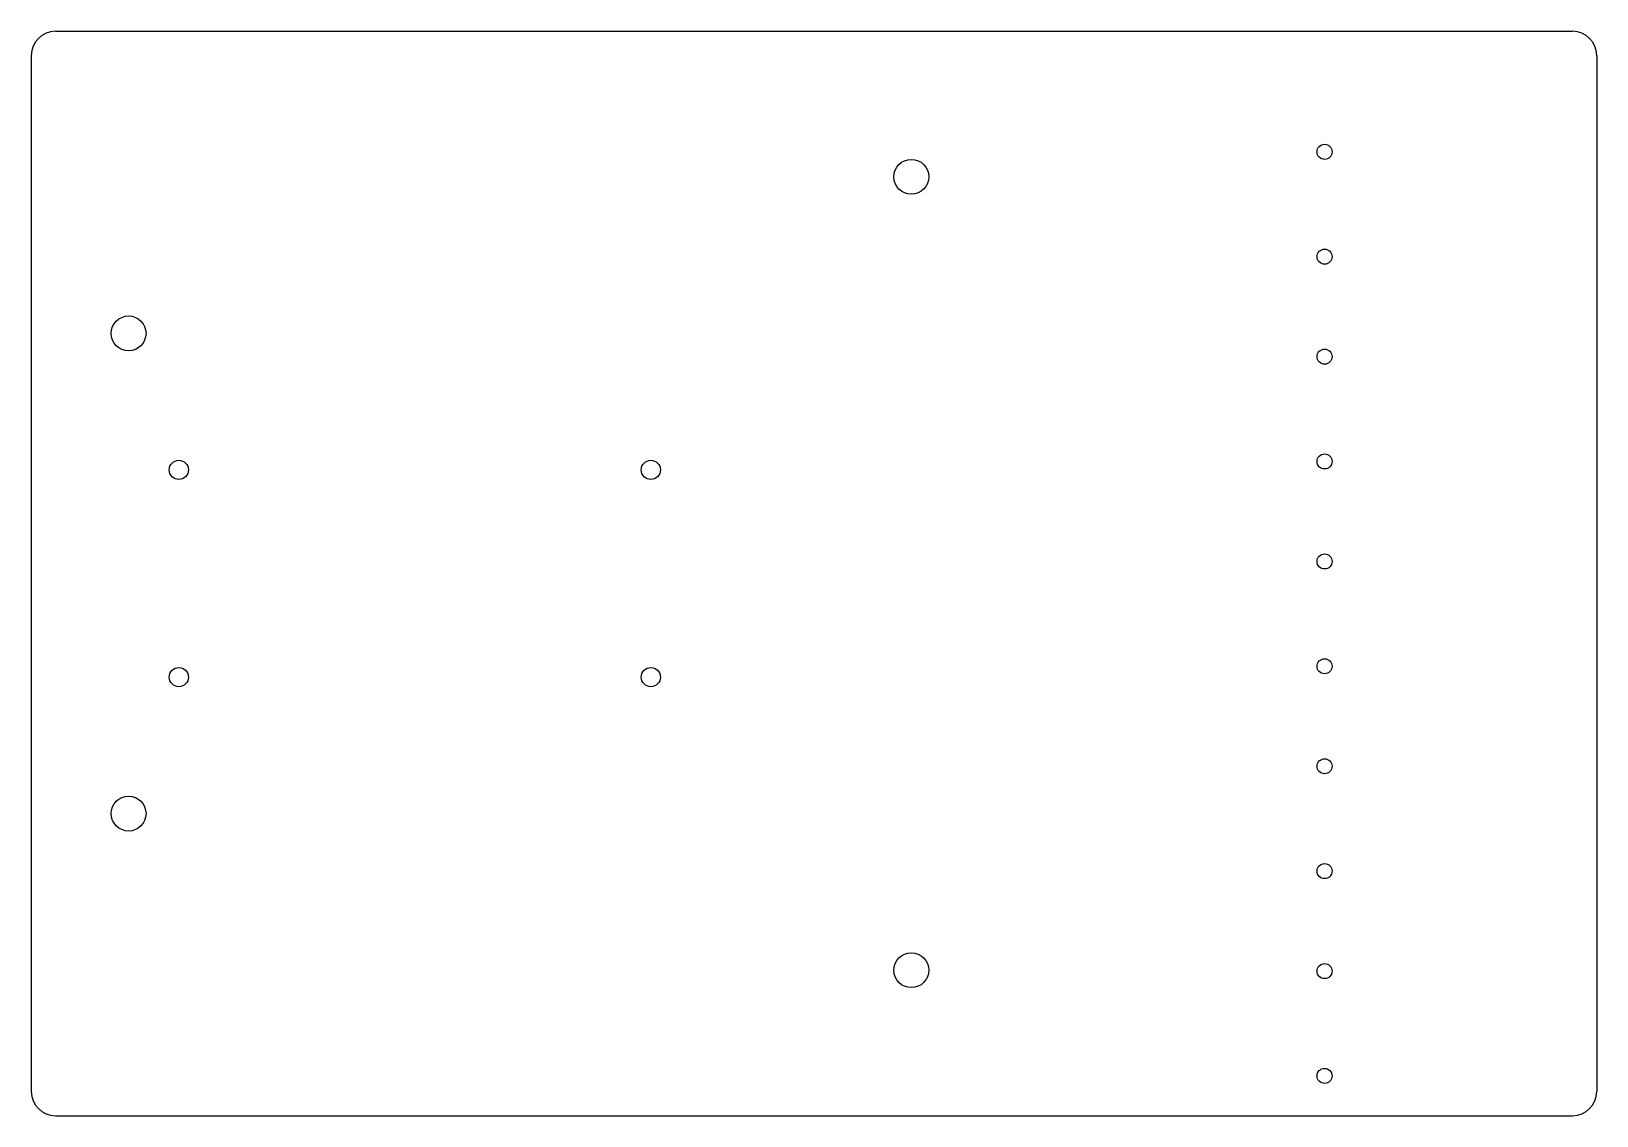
# Model space of a CAD drawing. Header units: millimetres. Extents: x -65 to 65, y -45 to 45.
import ezdxf

# ---------------------------------------------------------------- set-up
doc = ezdxf.new("R2010")
doc.units = ezdxf.units.MM

msp = doc.modelspace()

# ---------------------------------------------------------------- linework, layer by layer
at = {"color": 7, "linetype": 'Continuous', "lineweight": 25}
for p, q in [((-63, 45), (63, 45)), ((-65, 43), (-65, -43)), ((65, 43), (65, -43)), ((-63, -45), (63, -45))]:
    msp.add_line(p, q, dxfattribs=at)
for centre, radius in [((42.4, 35), 0.625), ((8.08, 32.925), 1.45), ((42.4, 26.3), 0.625), ((-56.925, 19.925), 1.45), ((42.4, 18), 0.625), ((-52.75, 8.6), 0.8), ((-13.55, 8.6), 0.8), ((42.4, 9.3), 0.625), ((42.4, 1), 0.625), ((-52.75, -8.6), 0.8), ((-13.55, -8.6), 0.8), ((42.4, -7.7), 0.625), ((42.4, -16), 0.625), ((-56.925, -19.925), 1.45), ((42.4, -24.7), 0.625), ((8.08, -32.925), 1.45), ((42.4, -33), 0.625), ((42.4, -41.7), 0.625)]:
    msp.add_circle(centre, radius, dxfattribs=at)
for centre, start, end in [((-63, 43), 90, 180), ((63, 43), 0, 90), ((-63, -43), 180, 270), ((63, -43), 270, 0)]:
    msp.add_arc(centre, 2, start, end, dxfattribs=at)

doc.saveas('drawing.dxf')
